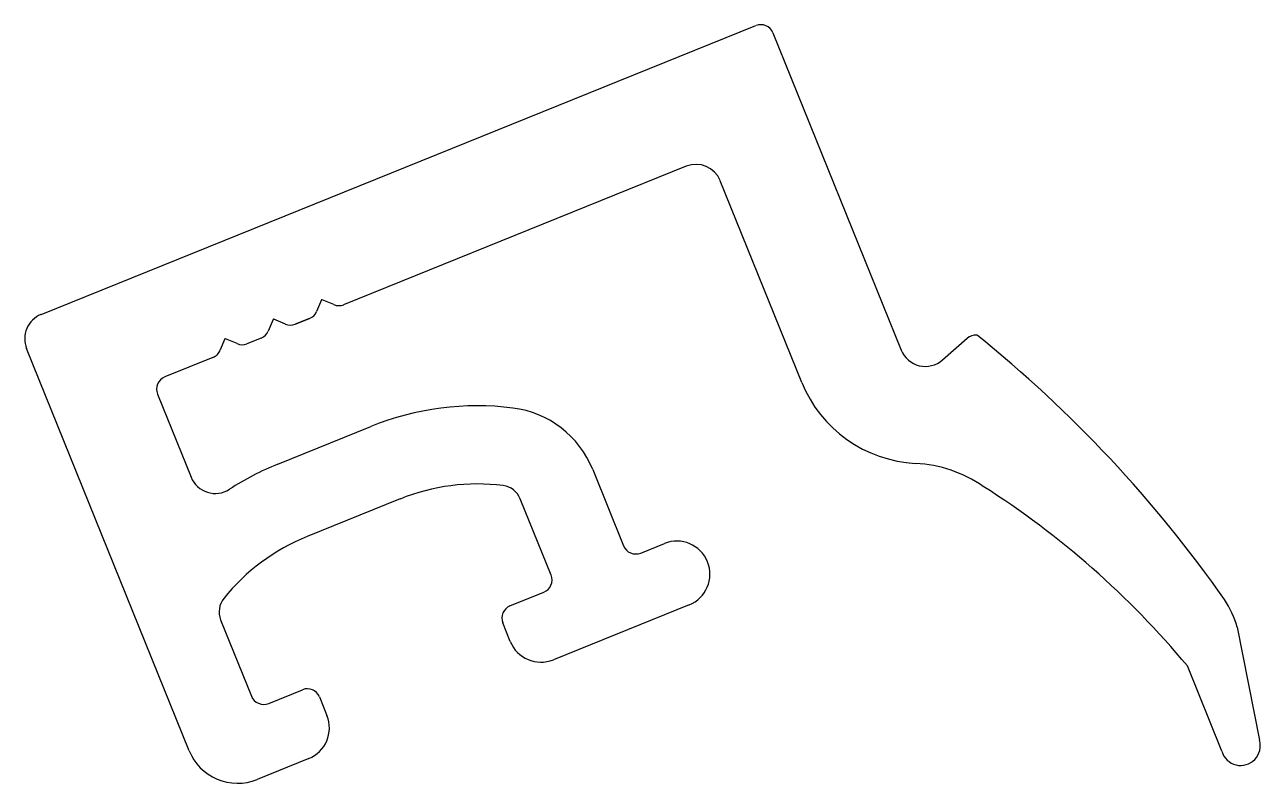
# Model space of a CAD drawing. Extents: x -12 to 11.7, y 2.9 to 17.4.
import ezdxf

# ---------------------------------------------------------------- set-up
doc = ezdxf.new("R2010")
doc.units = 0
doc.layers.add('1', color=7, linetype='CONTINUOUS')

msp = doc.modelspace()

# ---------------------------------------------------------------- linework, layer by layer
at = {"layer": '1', "linetype": 'CONTINUOUS'}
for p, q in [((-11.692, 11.866), (2.022, 17.407)), ((2.347, 17.269), (4.807, 11.183)), ((0.685, 14.71), (-5.887, 12.054)), ((2.899, 10.564), (1.336, 14.433)), ((-6.311, 12.146), (-6.406, 11.923)), ((-6.078, 12.056), (-6.301, 12.15)), ((-5.887, 12.054), (-5.887, 12.054)), ((-5.887, 12.054), (-5.887, 12.054)), ((-7.238, 11.772), (-7.333, 11.549)), ((-7.005, 11.681), (-7.228, 11.776)), ((-6.542, 11.789), (-6.814, 11.68)), ((-6.814, 11.68), (-6.542, 11.789)), ((-6.542, 11.789), (-6.814, 11.68)), ((-6.814, 11.68), (-6.542, 11.789)), ((-6.542, 11.789), (-6.814, 11.68)), ((-8.166, 11.397), (-8.253, 11.19)), ((-7.932, 11.307), (-8.155, 11.401)), ((-7.47, 11.415), (-7.741, 11.305)), ((5.601, 10.995), (6.071, 11.409)), ((-8.85, 3.499), (-11.968, 11.215)), ((-8.397, 11.04), (-9.316, 10.669)), ((-9.457, 10.338), (-8.813, 8.745)), ((-7.148, 8.997), (-5.366, 9.717)), ((-1.11, 8.895), (-0.518, 7.431)), ((-4.804, 8.327), (-6.586, 7.606)), ((-1.909, 6.869), (-2.5, 8.333)), ((-0.188, 7.29), (0.265, 7.474)), ((-2.698, 6.276), (-2.049, 6.538)), ((0.741, 6.296), (-1.865, 5.243)), ((-8.248, 6.011), (-7.656, 4.547)), ((-2.692, 5.594), (-2.836, 5.951)), ((11.254, 5.867), (11.679, 3.7)), ((10.957, 3.487), (10.296, 5.124)), ((-7.325, 4.406), (-6.677, 4.669)), ((-6.351, 4.53), (-6.207, 4.173)), ((-6.558, 3.347), (-7.549, 2.946))]:
    msp.add_line(p, q, dxfattribs=at)
for centre, radius, start, end in [((2.116, 17.175), 0.25, 22.0015, 112), ((0.872, 14.246), 0.5, 22.0015, 112.0015), ((-6.304, 12.143), 0.008, 67, 157), ((-11.505, 11.402), 0.5, 112, 202.0015), ((-6.636, 12.021), 0.25, 292, 337), ((-5.98, 12.286), 0.25, 247, 292), ((-7.231, 11.768), 0.008, 67, 157), ((-6.908, 11.911), 0.25, 247, 292), ((-8.158, 11.394), 0.008, 67, 157), ((-7.563, 11.646), 0.25, 292, 337), ((6.236, 11.221), 0.25, 84.4209, 131.3515), ((-9.236, -7.796), 24.725, 35.0323, 51.1872), ((-8.491, 11.274), 0.252, 292.0006, 340.683), ((-7.835, 11.537), 0.25, 247, 292), ((5.27, 11.37), 0.5, 202.0015, 311.3515), ((-9.221, 10.433), 0.254, 112.0015, 202.0015), ((5.208, 11.497), 2.49, 202.001, 267.1565), ((-3.32, 4.655), 5.46, 82.8418, 112.001), ((-2.877, 8.181), 1.906, 22.0015, 82.8387), ((4.961, 6.523), 2.49, 55.2506, 87.1565), ((-5.103, 3.935), 5.46, 112.0015, 123.008), ((-8.35, 8.933), 0.5, 202.0015, 303.008), ((-3.32, 4.655), 3.96, 82.8423, 112.0015), ((-2.877, 8.181), 0.406, 22.0015, 82.8387), ((-2.653, -5.645), 16.842, 39.7484, 57.5618), ((-5.103, 3.935), 3.96, 112.0015, 141.1614), ((-0.284, 7.524), 0.252, 201.563, 292.1832), ((0.503, 6.885), 0.635, 292.0015, 112.0015), ((-2.144, 6.774), 0.254, 292.0015, 22.0015), ((-7.862, 6.162), 0.414, 141.7913, 201.371), ((-2.604, 6.044), 0.25, 112.0015, 202.0015), ((9.335, 5.303), 2, 16.3789, 33.1606), ((-2.103, 5.832), 0.635, 202.0016, 292.0015), ((-7.42, 4.642), 0.254, 202.0015, 292.0015), ((-6.583, 4.437), 0.25, 22.0015, 112.0015), ((-6.796, 3.936), 0.635, 292.0016, 22.0015), ((11.318, 3.593), 0.377, 196.3789, 16.3789), ((-7.923, 3.874), 1, 202.0015, 292.0015)]:
    msp.add_arc(centre, radius, start, end, dxfattribs=at)

doc.saveas('drawing.dxf')
